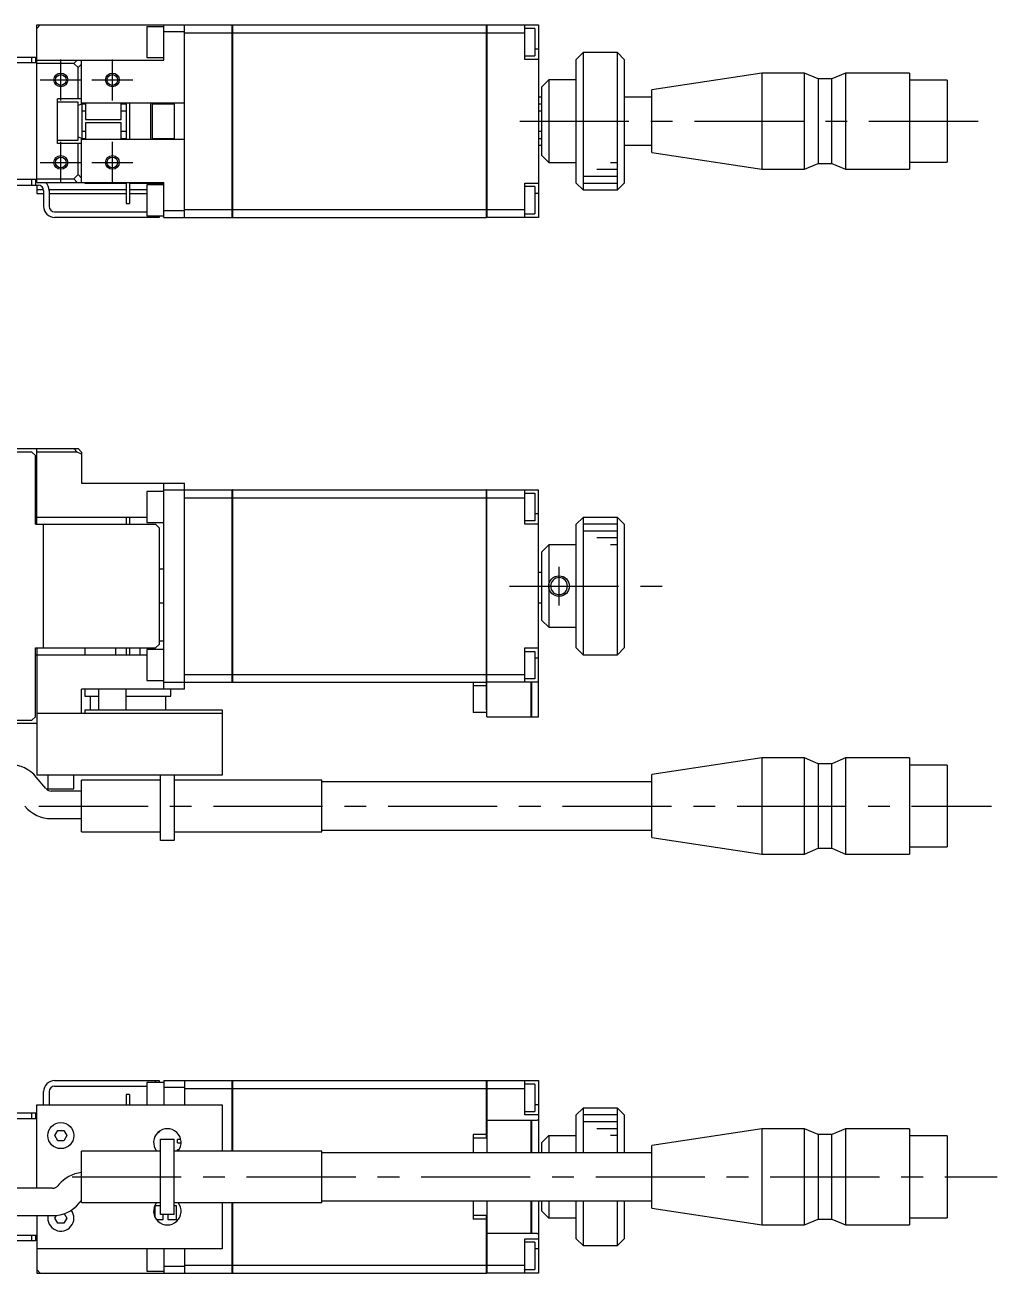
# Model space of a CAD drawing. Extents: x -1 to 617, y -8 to 192.
# Drawn here: x 162.1 to 303.5, y 10 to 191.6 of the extents above; entities that cross this region are included whole.
import ezdxf

# ---------------------------------------------------------------- set-up
doc = ezdxf.new("R2010")
doc.units = 0
doc.header["$LTSCALE"] = 0.5
doc.linetypes.add('CENTER', pattern=[50.8, 31.75, -6.35, 6.35, -6.35])
for name, color, linetype in [('MSM_CENTER', 1, 'CENTER'), ('MSM_CONTINUOUS', 7, 'CONTINUOUS'), ('MSM_NARROW', 5, 'CONTINUOUS')]:
    doc.layers.add(name, color=color, linetype=linetype)

msp = doc.modelspace()

# ---------------------------------------------------------------- linework, layer by layer
at = {"layer": 'MSM_CENTER'}
for p, q in [((167.28, 180.61), (167.28, 186.61)), ((174.78, 180.61), (174.78, 186.61)), ((164.28, 183.61), (170.28, 183.61)), ((171.78, 183.61), (177.78, 183.61)), ((234.08, 177.61), (302.03, 177.61)), ((167.28, 168.61), (167.28, 174.61)), ((174.78, 168.61), (174.78, 174.61)), ((164.28, 171.61), (170.28, 171.61)), ((171.78, 171.61), (177.78, 171.61)), ((239.78, 107.16), (239.78, 112.76)), ((232.58, 109.96), (255.59, 109.96)), ((164.09, 77.96), (302.71, 77.96)), ((168.92, 24), (303.52, 24))]:
    msp.add_line(p, q, dxfattribs=at)
at = {"layer": 'MSM_CONTINUOUS'}
for p, q in [((163.78, 191.11), (164.28, 191.61)), ((163.78, 191.61), (192.23, 191.61)), ((163.78, 168.71), (163.78, 191.61)), ((179.78, 191.36), (179.78, 186.86)), ((182.28, 191.36), (179.78, 191.36)), ((182.28, 186.51), (182.28, 191.61)), ((185.28, 163.61), (185.28, 191.61)), ((192.23, 163.61), (192.23, 191.61)), ((192.28, 191.6), (192.23, 191.6)), ((192.28, 191.61), (229.23, 191.61)), ((192.28, 191.61), (192.28, 163.61)), ((229.23, 163.61), (229.23, 191.61)), ((229.28, 191.6), (229.23, 191.6)), ((229.28, 191.61), (236.78, 191.61)), ((229.28, 191.61), (229.28, 163.61)), ((234.78, 186.61), (234.78, 191.61)), ((236.28, 191.11), (234.78, 191.11)), ((236.28, 191.11), (236.28, 187.11)), ((236.78, 191.61), (236.78, 163.61)), ((185.28, 190.61), (182.28, 190.61)), ((185.28, 190.46), (192.23, 190.46)), ((192.28, 190.46), (192.23, 190.46)), ((192.28, 190.46), (229.23, 190.46)), ((229.28, 190.46), (229.23, 190.46)), ((229.28, 190.46), (234.78, 190.46)), ((234.78, 187.11), (236.28, 187.11)), ((236.78, 188.11), (236.28, 188.11)), ((243.28, 187.61), (242.28, 186.61)), ((243.28, 187.61), (243.28, 167.61)), ((248.28, 187.61), (243.28, 187.61)), ((248.28, 167.61), (248.28, 187.61)), ((249.28, 186.61), (248.28, 187.61)), ((163.78, 186.11), (148.28, 186.11)), ((148.58, 186.91), (163.58, 186.91)), ((163.08, 186.11), (163.08, 186.91)), ((163.58, 186.91), (163.58, 186.11)), ((163.78, 186.51), (182.28, 186.51)), ((169.17, 186.01), (163.78, 186.01)), ((169.17, 186.01), (169.67, 186.51)), ((169.78, 185.4), (169.17, 186.01)), ((170.28, 185.9), (169.78, 185.4)), ((169.78, 180.86), (169.78, 185.4)), ((170.28, 180.1), (170.28, 186.51)), ((179.78, 186.86), (182.28, 186.86)), ((236.78, 186.61), (234.78, 186.61)), ((242.28, 168.61), (242.28, 186.61)), ((249.28, 186.61), (249.28, 168.61)), ((237.28, 182.61), (238.28, 183.61)), ((242.28, 183.61), (238.28, 183.61)), ((238.28, 183.61), (238.28, 171.61)), ((269.28, 184.61), (253.28, 182.18)), ((269.28, 184.61), (269.28, 170.61)), ((275.48, 184.61), (269.28, 184.61)), ((275.48, 170.61), (275.48, 184.61)), ((277.48, 183.76), (275.48, 184.61)), ((277.48, 183.76), (277.48, 171.46)), ((279.48, 183.76), (277.48, 183.76)), ((281.48, 184.61), (279.48, 183.76)), ((279.48, 171.46), (279.48, 183.76)), ((281.48, 184.61), (281.48, 170.61)), ((290.78, 184.61), (281.48, 184.61)), ((290.78, 184.61), (290.78, 170.61)), ((296.28, 183.56), (290.78, 183.56)), ((296.28, 183.56), (296.28, 171.66)), ((237.28, 172.61), (237.28, 182.61)), ((253.28, 173.04), (253.28, 182.18)), ((166.78, 174.36), (166.78, 180.86)), ((170.28, 180.86), (166.78, 180.86)), ((169.78, 180.36), (166.78, 180.36)), ((169.78, 174.86), (169.78, 180.36)), ((170.28, 180.1), (169.78, 179.89)), ((185.28, 180.21), (170.28, 180.21)), ((170.38, 175.01), (170.38, 180.21)), ((170.88, 180.11), (170.38, 180.11)), ((170.78, 180.21), (170.78, 180.11)), ((170.88, 180.21), (170.88, 177.86)), ((176.08, 177.86), (176.08, 180.21)), ((176.78, 180.11), (176.08, 180.11)), ((176.78, 180.21), (176.78, 175.01)), ((177.28, 180.21), (177.28, 175.01)), ((180.38, 175.01), (180.38, 180.21)), ((180.58, 180.21), (180.58, 175.01)), ((183.78, 180.11), (180.58, 180.11)), ((183.78, 180.21), (183.78, 175.01)), ((237.28, 181.11), (236.78, 181.11)), ((237.28, 180.11), (236.78, 180.11)), ((253.28, 181.11), (249.28, 181.11)), ((170.38, 179.11), (170.88, 179.11)), ((176.08, 179.11), (176.78, 179.11)), ((236.78, 179.11), (237.28, 179.11)), ((170.88, 177.86), (176.08, 177.86)), ((170.88, 177.36), (170.88, 175.01)), ((176.08, 177.36), (170.88, 177.36)), ((176.08, 175.01), (176.08, 177.36)), ((166.78, 174.86), (169.78, 174.86)), ((170.28, 174.36), (166.78, 174.36)), ((169.78, 175.33), (170.28, 175.12)), ((169.78, 169.83), (169.78, 174.36)), ((170.28, 168.71), (170.28, 175.12)), ((170.28, 175.01), (185.28, 175.01)), ((170.88, 176.11), (170.38, 176.11)), ((170.38, 175.11), (170.88, 175.11)), ((170.78, 175.11), (170.78, 175.01)), ((176.78, 176.11), (176.08, 176.11)), ((176.08, 175.11), (176.78, 175.11)), ((180.58, 175.11), (183.78, 175.11)), ((237.28, 176.11), (236.78, 176.11)), ((236.78, 175.11), (237.28, 175.11)), ((236.78, 174.11), (237.28, 174.11)), ((238.28, 171.61), (237.28, 172.61)), ((249.28, 174.11), (253.28, 174.11)), ((253.28, 173.04), (269.28, 170.61)), ((238.28, 171.61), (242.28, 171.61)), ((275.48, 170.61), (277.48, 171.46)), ((277.48, 171.46), (279.48, 171.46)), ((279.48, 171.46), (281.48, 170.61)), ((290.78, 171.66), (296.28, 171.66)), ((163.78, 169.11), (148.28, 169.11)), ((163.08, 168.31), (163.08, 169.11)), ((163.58, 169.11), (163.58, 168.31)), ((163.78, 169.21), (169.17, 169.21)), ((169.17, 169.21), (169.78, 169.83)), ((169.67, 168.71), (169.17, 169.21)), ((169.78, 169.83), (170.28, 169.33)), ((269.28, 170.61), (275.48, 170.61)), ((281.48, 170.61), (290.78, 170.61)), ((148.58, 168.31), (163.98, 168.31)), ((163.78, 168.71), (182.28, 168.71)), ((163.78, 168.31), (163.78, 167.11)), ((164.77, 167.61), (163.78, 167.61)), ((163.78, 167.11), (164.78, 167.11)), ((164.78, 167.51), (164.78, 165.21)), ((176.78, 167.61), (165.57, 167.61)), ((165.58, 167.51), (165.58, 165.21)), ((165.58, 167.11), (176.78, 167.11)), ((170.78, 168.71), (170.78, 168.61)), ((170.78, 168.61), (176.78, 168.61)), ((176.78, 168.71), (176.78, 165.61)), ((177.28, 168.71), (177.28, 165.61)), ((177.28, 168.61), (182.28, 168.61)), ((179.78, 167.61), (177.28, 167.61)), ((177.28, 167.11), (179.78, 167.11)), ((179.78, 168.36), (179.78, 163.86)), ((182.28, 168.36), (179.78, 168.36)), ((182.28, 163.61), (182.28, 168.71)), ((234.78, 168.61), (236.78, 168.61)), ((234.78, 163.61), (234.78, 168.61)), ((236.28, 168.11), (234.78, 168.11)), ((236.28, 168.11), (236.28, 164.11)), ((236.78, 167.11), (236.28, 167.11)), ((242.28, 168.61), (243.28, 167.61)), ((243.28, 167.61), (248.28, 167.61)), ((248.28, 167.61), (249.28, 168.61)), ((176.78, 165.61), (177.28, 165.61)), ((166.38, 164.41), (179.78, 164.41)), ((181.58, 163.61), (166.38, 163.61)), ((179.78, 163.86), (182.28, 163.86)), ((181.08, 163.61), (181.08, 163.86)), ((181.58, 163.86), (181.58, 163.61)), ((182.28, 164.61), (185.28, 164.61)), ((182.28, 163.61), (192.23, 163.61)), ((185.28, 164.77), (192.23, 164.77)), ((192.28, 164.77), (192.23, 164.77)), ((192.28, 163.62), (192.23, 163.62)), ((192.28, 164.77), (229.23, 164.77)), ((192.28, 163.61), (229.23, 163.61)), ((229.28, 164.77), (229.23, 164.77)), ((229.28, 163.62), (229.23, 163.62)), ((229.28, 164.77), (234.78, 164.77)), ((236.78, 163.61), (229.28, 163.61)), ((234.78, 164.11), (236.28, 164.11)), ((134.78, 129.96), (169.78, 129.96)), ((163.08, 129.46), (149.08, 129.46)), ((163.58, 128.96), (163.08, 129.46)), ((163.58, 118.96), (163.58, 128.96)), ((163.78, 118.96), (163.78, 129.96)), ((169.67, 129.46), (163.78, 129.46)), ((169.67, 129.46), (169.17, 129.96)), ((170.28, 129.16), (169.67, 129.46)), ((169.78, 129.96), (170.28, 129.46)), ((170.28, 129.46), (170.28, 124.96)), ((170.28, 124.96), (185.28, 124.96)), ((179.78, 123.71), (179.78, 119.21)), ((182.28, 123.71), (179.78, 123.71)), ((182.28, 94.96), (182.28, 124.96)), ((182.28, 123.96), (192.23, 123.96)), ((185.28, 94.96), (185.28, 124.96)), ((192.23, 95.96), (192.23, 123.96)), ((192.28, 123.95), (192.23, 123.95)), ((192.28, 123.96), (229.23, 123.96)), ((192.28, 123.96), (192.28, 95.96)), ((229.23, 91.96), (229.23, 123.96)), ((229.28, 123.95), (229.23, 123.95)), ((229.28, 90.96), (229.28, 123.96)), ((229.28, 123.96), (236.78, 123.96)), ((234.78, 118.96), (234.78, 123.96)), ((236.78, 90.96), (236.78, 123.96)), ((185.28, 122.81), (192.23, 122.81)), ((192.28, 122.8), (192.23, 122.8)), ((192.28, 122.81), (229.23, 122.81)), ((229.28, 122.8), (229.23, 122.8)), ((229.28, 122.81), (234.78, 122.81)), ((234.78, 123.46), (236.28, 123.46)), ((236.28, 123.46), (236.28, 119.46)), ((179.78, 119.96), (163.58, 119.96)), ((176.78, 119.96), (176.78, 118.96)), ((177.28, 119.96), (177.28, 118.96)), ((236.78, 120.46), (236.28, 120.46)), ((243.28, 119.96), (242.28, 118.96)), ((243.28, 119.96), (243.28, 99.96)), ((248.28, 119.96), (243.28, 119.96)), ((248.28, 99.96), (248.28, 119.96)), ((249.28, 118.96), (248.28, 119.96)), ((163.58, 118.96), (181.08, 118.96)), ((164.78, 100.96), (164.78, 118.96)), ((179.78, 119.21), (182.28, 119.21)), ((181.58, 118.46), (181.08, 118.96)), ((181.58, 118.46), (181.58, 101.46)), ((236.28, 119.46), (234.78, 119.46)), ((236.78, 118.96), (234.78, 118.96)), ((242.28, 100.96), (242.28, 118.96)), ((249.28, 118.96), (249.28, 100.96)), ((237.28, 114.96), (238.28, 115.96)), ((237.28, 104.96), (237.28, 114.96)), ((242.28, 115.96), (238.28, 115.96)), ((238.28, 115.96), (238.28, 103.96)), ((181.58, 112.46), (182.28, 112.46)), ((237.28, 111.96), (236.78, 111.96)), ((182.28, 107.46), (181.58, 107.46)), ((237.28, 107.46), (236.78, 107.46)), ((238.28, 103.96), (237.28, 104.96)), ((238.28, 103.96), (242.28, 103.96)), ((182.28, 101.96), (181.58, 101.96)), ((163.58, 90.96), (163.58, 100.96)), ((163.58, 100.96), (181.08, 100.96)), ((163.58, 99.96), (179.78, 99.96)), ((163.78, 100.96), (163.78, 82.46)), ((170.78, 100.96), (170.78, 99.96)), ((175.28, 99.96), (175.28, 100.96)), ((176.78, 100.96), (176.78, 99.96)), ((177.28, 100.96), (177.28, 99.96)), ((178.78, 100.96), (178.78, 99.96)), ((179.78, 100.71), (179.78, 96.21)), ((182.28, 100.71), (179.78, 100.71)), ((181.08, 100.96), (181.58, 101.46)), ((234.78, 100.96), (236.78, 100.96)), ((234.78, 95.96), (234.78, 100.96)), ((234.78, 100.46), (236.28, 100.46)), ((236.28, 100.46), (236.28, 96.46)), ((242.28, 100.96), (243.28, 99.96)), ((243.28, 99.96), (248.28, 99.96)), ((248.28, 99.96), (249.28, 100.96)), ((236.78, 99.46), (236.28, 99.46)), ((185.28, 97.12), (192.23, 97.12)), ((192.28, 97.12), (192.23, 97.12)), ((192.28, 97.12), (229.23, 97.12)), ((229.28, 97.12), (229.23, 97.12)), ((229.28, 97.12), (234.78, 97.12)), ((236.28, 96.46), (234.78, 96.46)), ((170.28, 91.46), (170.28, 94.96)), ((185.28, 94.96), (170.28, 94.96)), ((170.78, 94.96), (170.78, 93.96)), ((172.78, 94.96), (172.78, 91.96)), ((176.78, 91.96), (176.78, 94.96)), ((179.78, 96.21), (182.28, 96.21)), ((182.28, 95.96), (192.23, 95.96)), ((183.28, 93.96), (183.28, 94.96)), ((192.28, 95.97), (192.23, 95.97)), ((192.28, 95.96), (229.23, 95.96)), ((227.28, 95.96), (227.28, 91.56)), ((229.23, 95.46), (227.28, 95.46)), ((229.28, 95.97), (229.23, 95.97)), ((236.78, 95.96), (229.28, 95.96)), ((235.73, 90.96), (235.73, 95.96)), ((235.78, 95.96), (235.78, 90.96)), ((170.78, 93.96), (172.78, 93.96)), ((171.53, 93.96), (171.53, 91.96)), ((176.78, 93.96), (183.28, 93.96)), ((182.53, 93.96), (182.53, 91.96)), ((163.08, 90.46), (163.58, 90.96)), ((163.78, 91.46), (190.78, 91.46)), ((170.78, 91.96), (170.78, 91.46)), ((170.78, 91.96), (190.78, 91.96)), ((190.78, 91.96), (190.78, 82.46)), ((229.28, 91.56), (227.28, 91.56)), ((229.28, 91.96), (229.23, 91.96)), ((229.28, 90.96), (235.73, 90.96)), ((235.78, 91.01), (235.73, 91.01)), ((235.78, 90.96), (236.78, 90.96)), ((163.78, 89.96), (58.28, 89.96)), ((149.08, 90.46), (163.08, 90.46)), ((269.28, 84.96), (253.28, 82.53)), ((269.28, 84.96), (269.28, 70.96)), ((275.48, 84.96), (269.28, 84.96)), ((275.48, 70.96), (275.48, 84.96)), ((277.48, 84.11), (275.48, 84.96)), ((277.48, 84.11), (277.48, 71.81)), ((279.48, 84.11), (277.48, 84.11)), ((281.48, 84.96), (279.48, 84.11)), ((279.48, 71.81), (279.48, 84.11)), ((281.48, 84.96), (281.48, 70.96)), ((290.78, 84.96), (281.48, 84.96)), ((290.78, 84.96), (290.78, 70.96)), ((296.28, 83.91), (290.78, 83.91)), ((296.28, 83.91), (296.28, 72.01)), ((165.12, 80.49), (163.71, 82.18)), ((190.78, 82.46), (163.78, 82.46)), ((165.38, 82.46), (165.38, 80.46)), ((169.18, 80.46), (169.18, 82.46)), ((181.78, 72.96), (181.78, 82.46)), ((183.78, 82.46), (183.78, 72.96)), ((253.28, 73.39), (253.28, 82.53)), ((165.38, 80.46), (169.18, 80.46)), ((170.28, 80.13), (165.89, 80.13)), ((181.78, 81.71), (170.28, 81.71)), ((170.28, 74.21), (170.28, 81.71)), ((205.28, 81.71), (183.78, 81.71)), ((205.28, 74.21), (205.28, 81.71)), ((253.28, 81.46), (205.28, 81.46)), ((165.89, 76.13), (170.28, 76.13)), ((170.28, 74.21), (181.78, 74.21)), ((183.78, 72.96), (181.78, 72.96)), ((183.78, 74.21), (205.28, 74.21)), ((205.28, 74.46), (253.28, 74.46)), ((253.28, 73.39), (269.28, 70.96)), ((269.28, 70.96), (275.48, 70.96)), ((275.48, 70.96), (277.48, 71.81)), ((277.48, 71.81), (279.48, 71.81)), ((279.48, 71.81), (281.48, 70.96)), ((281.48, 70.96), (290.78, 70.96)), ((290.78, 72.01), (296.28, 72.01)), ((164.78, 34.5), (164.78, 36.4)), ((165.58, 36.4), (165.58, 34.5)), ((166.38, 38), (181.58, 38)), ((166.38, 37.2), (179.78, 37.2)), ((182.28, 37.75), (179.78, 37.75)), ((179.78, 37.75), (179.78, 34.5)), ((181.08, 37.75), (181.08, 38)), ((181.58, 38), (181.58, 37.75)), ((182.28, 38), (182.28, 34.5)), ((182.28, 38), (192.23, 38)), ((185.28, 37), (182.28, 37)), ((185.28, 38), (185.28, 34.5)), ((185.28, 36.85), (192.23, 36.85)), ((192.23, 27.75), (192.23, 38)), ((192.28, 37.99), (192.23, 37.99)), ((192.28, 36.84), (192.23, 36.84)), ((192.28, 38), (229.23, 38)), ((192.28, 38), (192.28, 27.75)), ((192.28, 36.85), (229.23, 36.85)), ((229.23, 29.65), (229.23, 38)), ((229.28, 37.99), (229.23, 37.99)), ((229.28, 36.84), (229.23, 36.84)), ((229.28, 38), (236.78, 38)), ((229.28, 38), (229.28, 27.5)), ((229.28, 36.85), (234.78, 36.85)), ((234.78, 33), (234.78, 38)), ((236.28, 37.5), (234.78, 37.5)), ((236.28, 37.5), (236.28, 33.5)), ((236.78, 38), (236.78, 27.5)), ((176.78, 36), (176.78, 34.5)), ((177.28, 36), (176.78, 36)), ((177.28, 36), (177.28, 34.5)), ((148.58, 33.3), (163.78, 33.3)), ((163.08, 32.5), (163.08, 33.3)), ((163.58, 33.3), (163.58, 32.5)), ((163.78, 34.5), (190.78, 34.5)), ((163.78, 22.35), (163.78, 34.5)), ((190.78, 34.5), (190.78, 27.75)), ((234.78, 33.5), (236.28, 33.5)), ((236.78, 33), (234.78, 33)), ((236.78, 34.5), (236.28, 34.5)), ((243.28, 34), (242.28, 33)), ((242.28, 27.5), (242.28, 33)), ((243.28, 34), (243.28, 27.5)), ((248.28, 34), (243.28, 34)), ((248.28, 27.5), (248.28, 34)), ((249.28, 33), (248.28, 34)), ((249.28, 33), (249.28, 27.5)), ((148.28, 32.5), (163.78, 32.5)), ((229.28, 32.25), (235.73, 32.25)), ((235.73, 27.5), (235.73, 32.25)), ((235.78, 32.2), (235.73, 32.2)), ((235.78, 32.25), (236.58, 32.25)), ((235.78, 32.25), (235.78, 27.5)), ((236.58, 32.23), (236.58, 32.25)), ((236.78, 32.23), (236.58, 32.23)), ((269.28, 31), (253.28, 28.57)), ((269.28, 31), (269.28, 17)), ((275.48, 31), (269.28, 31)), ((275.48, 17), (275.48, 31)), ((277.48, 30.15), (275.48, 31)), ((281.48, 31), (279.48, 30.15)), ((281.48, 31), (281.48, 17)), ((290.78, 31), (281.48, 31)), ((290.78, 31), (290.78, 17)), ((166.41, 30), (166.84, 30.75)), ((166.84, 29.25), (166.41, 30)), ((166.84, 30.75), (167.71, 30.75)), ((167.71, 29.25), (166.84, 29.25)), ((167.71, 30.75), (168.14, 30)), ((168.14, 30), (167.71, 29.25)), ((181.78, 29.5), (183.78, 29.5)), ((181.78, 18.5), (181.78, 29.5)), ((183.78, 18.5), (183.78, 29.5)), ((184.73, 29.43), (184.28, 29.43)), ((184.28, 28.93), (184.28, 29.43)), ((229.23, 30.15), (227.28, 30.15)), ((227.28, 30.15), (227.28, 27.5)), ((229.28, 29.65), (227.28, 29.65)), ((238.28, 30), (237.28, 29)), ((238.28, 30), (242.28, 30)), ((238.28, 30), (238.28, 27.5)), ((277.48, 30.15), (277.48, 17.85)), ((279.48, 30.15), (277.48, 30.15)), ((279.48, 17.85), (279.48, 30.15)), ((296.28, 29.95), (290.78, 29.95)), ((296.28, 29.95), (296.28, 18.05)), ((170.28, 20.25), (170.28, 27.75)), ((181.78, 27.75), (170.28, 27.75)), ((205.28, 27.75), (183.78, 27.75)), ((184.28, 28.93), (184.78, 28.93)), ((184.28, 27.75), (184.28, 27.93)), ((184.46, 27.93), (184.28, 27.93)), ((205.28, 20.25), (205.28, 27.75)), ((253.28, 27.5), (205.28, 27.5)), ((237.28, 27.5), (237.28, 29)), ((253.28, 19.43), (253.28, 28.57)), ((166.09, 22.35), (157.28, 22.35)), ((166.99, 22.86), (166.86, 22.71)), ((169.92, 20.14), (170.05, 20.29)), ((170.28, 20.25), (181.78, 20.25)), ((183.78, 20.25), (205.28, 20.25)), ((190.78, 20.25), (190.78, 13.5)), ((192.23, 10), (192.23, 20.25)), ((192.28, 20.25), (192.28, 10)), ((205.28, 20.5), (253.28, 20.5)), ((227.28, 20.5), (227.28, 17.85)), ((229.28, 20.5), (229.28, 10)), ((235.73, 15.75), (235.73, 20.5)), ((235.78, 20.5), (235.78, 15.75)), ((236.78, 20.5), (236.78, 10)), ((237.28, 19), (237.28, 20.5)), ((238.28, 20.5), (238.28, 18)), ((242.28, 15), (242.28, 20.5)), ((243.28, 20.5), (243.28, 14)), ((248.28, 14), (248.28, 20.5)), ((249.28, 20.5), (249.28, 15)), ((157.28, 18.35), (166.09, 18.35)), ((163.78, 18.35), (163.78, 10)), ((166.41, 18), (166.63, 18.38)), ((167.77, 18.64), (168.14, 18)), ((180.94, 19.78), (180.94, 18.2)), ((181.78, 19.78), (180.94, 19.78)), ((183.78, 18.5), (181.78, 18.5)), ((182.19, 17.78), (182.19, 18.5)), ((182.85, 18.5), (182.85, 17.78)), ((184.1, 19.78), (183.78, 19.78)), ((184.1, 17.78), (184.1, 19.78)), ((229.28, 18.35), (227.28, 18.35)), ((229.23, 10), (229.23, 18.35)), ((237.28, 19), (238.28, 18)), ((253.28, 19.43), (269.28, 17)), ((166.84, 17.25), (166.41, 18)), ((167.71, 17.25), (166.84, 17.25)), ((168.14, 18), (167.71, 17.25)), ((181.19, 17.78), (182.19, 17.78)), ((182.85, 17.78), (184.1, 17.78)), ((229.23, 17.85), (227.28, 17.85)), ((242.28, 18), (238.28, 18)), ((269.28, 17), (275.48, 17)), ((275.48, 17), (277.48, 17.85)), ((277.48, 17.85), (279.48, 17.85)), ((279.48, 17.85), (281.48, 17)), ((281.48, 17), (290.78, 17)), ((290.78, 18.05), (296.28, 18.05)), ((151.28, 15.5), (163.78, 15.5)), ((163.58, 14.7), (151.28, 14.7)), ((163.08, 14.7), (163.08, 15.5)), ((163.58, 15.5), (163.58, 14.7)), ((235.73, 15.75), (229.28, 15.75)), ((234.78, 15), (236.78, 15)), ((234.78, 10), (234.78, 15)), ((235.78, 15.8), (235.73, 15.8)), ((236.58, 15.75), (235.78, 15.75)), ((236.58, 15.77), (236.78, 15.77)), ((236.58, 15.75), (236.58, 15.77)), ((242.28, 15), (243.28, 14)), ((248.28, 14), (249.28, 15)), ((190.78, 13.5), (163.78, 13.5)), ((179.78, 13.5), (179.78, 10.25)), ((182.28, 13.5), (182.28, 10)), ((185.28, 13.5), (185.28, 10)), ((236.28, 14.5), (234.78, 14.5)), ((236.28, 14.5), (236.28, 10.5)), ((236.78, 13.5), (236.28, 13.5)), ((243.28, 14), (248.28, 14)), ((182.28, 11), (185.28, 11)), ((185.28, 11.15), (192.23, 11.15)), ((192.28, 11.16), (192.23, 11.16)), ((192.28, 11.15), (229.23, 11.15)), ((229.28, 11.16), (229.23, 11.16)), ((229.28, 11.15), (234.78, 11.15)), ((164.28, 10), (163.78, 10.5)), ((163.78, 10), (192.23, 10)), ((179.78, 10.25), (182.28, 10.25)), ((192.28, 10.01), (192.23, 10.01)), ((192.28, 10), (229.23, 10)), ((229.28, 10.01), (229.23, 10.01)), ((236.78, 10), (229.28, 10)), ((234.78, 10.5), (236.28, 10.5))]:
    msp.add_line(p, q, dxfattribs=at)
for centre, radius in [((167.28, 183.61), 0.783), ((174.78, 183.61), 0.783), ((167.28, 171.61), 0.783), ((174.78, 171.61), 0.783), ((167.28, 30), 1.9)]:
    msp.add_circle(centre, radius, dxfattribs=at)
at = {"layer": 'MSM_CONTINUOUS', "extrusion": (0, 0, -1)}
msp.add_circle((-239.78, 109.96), 1.23, dxfattribs=at)
at = {"layer": 'MSM_CONTINUOUS'}
for centre, radius, start, end in [((163.98, 167.51), 0.8, 0, 90), ((163.98, 167.51), 1.6, 0, 48.5903), ((166.38, 165.21), 1.6, 180, 270), ((166.38, 165.21), 0.8, 180, 270), ((159.88, 78.96), 5, 40, 90), ((165.89, 81.13), 1, 220, 270), ((165.89, 81.13), 5, 220, 270), ((166.38, 36.4), 1.6, 90, 180), ((166.38, 36.4), 0.8, 90, 180), ((182.78, 29), 2, 321.3178, 218.6822), ((181.48, 30.67), 0.2, 255.0744, 0.8063), ((170.82, 19.65), 5, 96.2141, 140), ((166.09, 23.35), 1, 270, 320), ((166.09, 23.35), 5, 270, 320), ((170.82, 19.65), 1, 122.767, 140), ((182.78, 19), 2, 141.3178, 38.6822), ((167.28, 18), 1.9, 169.3849, 36.994)]:
    msp.add_arc(centre, radius, start, end, dxfattribs=at)
at = {"layer": 'MSM_NARROW'}
for p, q in [((247.28, 171.61), (248.28, 171.61)), ((243.28, 169.61), (248.28, 169.61)), ((245.28, 170.61), (248.28, 170.61)), ((243.28, 168.61), (248.28, 168.61)), ((248.28, 118.96), (243.28, 118.96)), ((248.28, 117.96), (243.28, 117.96)), ((248.28, 116.96), (245.28, 116.96)), ((248.28, 115.96), (247.28, 115.96)), ((248.28, 33), (243.28, 33)), ((248.28, 32), (243.28, 32)), ((248.28, 31), (245.28, 31)), ((248.28, 30), (247.28, 30))]:
    msp.add_line(p, q, dxfattribs=at)
for centre, radius in [((167.28, 183.61), 1), ((174.78, 183.61), 1), ((167.28, 171.61), 1), ((174.78, 171.61), 1), ((239.78, 109.96), 1.5)]:
    msp.add_circle(centre, radius, dxfattribs=at)

doc.saveas('drawing.dxf')
